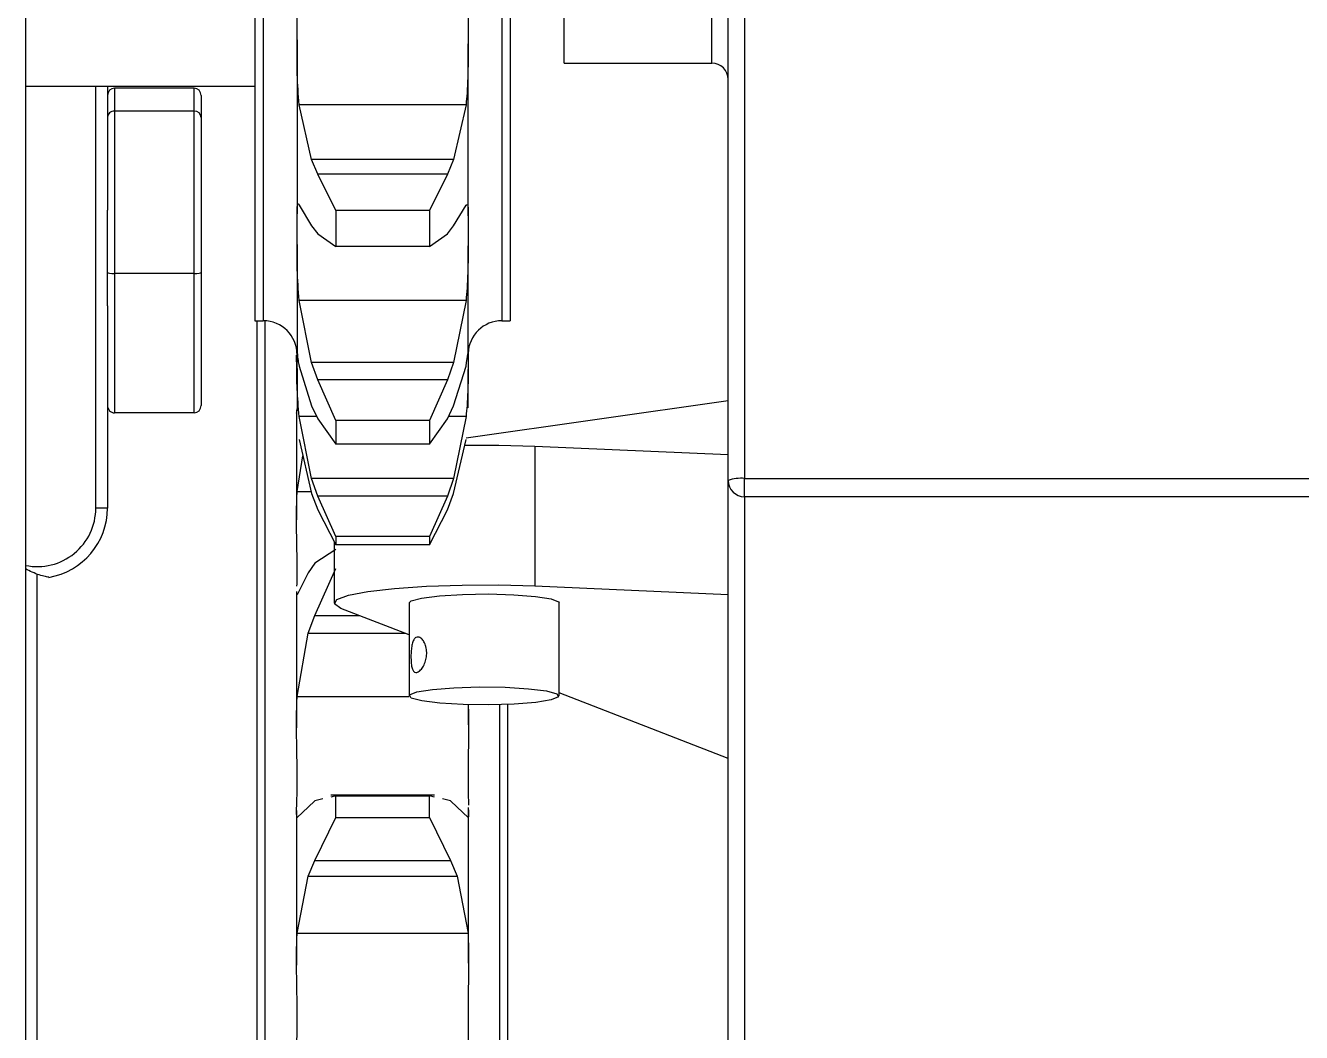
# Model space of a CAD drawing. Header units: millimetres. Extents: x -2889 to 8174, y 2447 to 8478.
# Drawn here: x 1766.86 to 1772.3, y 3482.93 to 3487.23 of the extents above; entities that cross this region are included whole.
import ezdxf

# ---------------------------------------------------------------- set-up
doc = ezdxf.new("R2010")
doc.units = ezdxf.units.MM

msp = doc.modelspace()

# ---------------------------------------------------------------- linework, layer by layer
at = {"color": 7, "linetype": 'Continuous', "lineweight": 25}
for p, q in [((1766.8563, 3527.1631), (1766.8563, 3468.1726)), ((1769.8563, 3485.2904), (1769.8563, 3495.5747)), ((1769.9263, 3495.5832), (1769.9263, 3485.2989)), ((1767.8353, 3491.7726), (1767.8353, 3485.9726)), ((1768.9262, 3491.7726), (1768.9262, 3485.9726)), ((1769.1563, 3487.0726), (1769.1563, 3490.6726)), ((1768.0157, 3487.1815), (1768.0157, 3487.3037)), ((1768.7458, 3487.3037), (1768.7458, 3487.1815)), ((1768.0157, 3487.1728), (1768.0157, 3486.4296)), ((1768.7458, 3486.4201), (1768.7458, 3487.1549)), ((1769.1563, 3487.0726), (1769.7863, 3487.0726)), ((1767.8353, 3486.9726), (1766.8563, 3486.9726)), ((1767.2063, 3486.9726), (1767.2063, 3486.4442)), ((1767.2363, 3486.9661), (1767.2363, 3486.868)), ((1767.5763, 3486.9661), (1767.2363, 3486.9661)), ((1767.5763, 3486.868), (1767.5763, 3486.9661)), ((1767.6063, 3486.9341), (1767.6063, 3486.8406)), ((1767.2363, 3486.868), (1767.2363, 3486.1746)), ((1767.5763, 3486.868), (1767.2363, 3486.868)), ((1767.5763, 3486.1746), (1767.5763, 3486.868)), ((1768.7372, 3486.8954), (1768.0243, 3486.8954)), ((1768.0776, 3486.6608), (1768.0243, 3486.8954)), ((1768.7372, 3486.8954), (1768.6839, 3486.6608)), ((1767.6063, 3486.8406), (1767.6063, 3486.1791)), ((1768.104, 3486.5992), (1768.0776, 3486.6608)), ((1768.6839, 3486.6608), (1768.0776, 3486.6608)), ((1768.6839, 3486.6608), (1768.6575, 3486.5992)), ((1768.1808, 3486.4432), (1768.104, 3486.5992)), ((1768.6575, 3486.5992), (1768.104, 3486.5992)), ((1768.6575, 3486.5992), (1768.5807, 3486.4432)), ((1768.7372, 3486.466), (1768.7419, 3486.4691)), ((1767.2063, 3486.1791), (1767.2063, 3486.4442)), ((1768.0157, 3486.4206), (1768.0159, 3486.4606)), ((1768.0157, 3486.33), (1768.0157, 3486.4206)), ((1768.0243, 3486.466), (1768.0776, 3486.3781)), ((1768.1808, 3486.4432), (1768.1808, 3486.29)), ((1768.5807, 3486.4432), (1768.1808, 3486.4432)), ((1768.5807, 3486.4432), (1768.5807, 3486.29)), ((1768.6839, 3486.3781), (1768.7372, 3486.466)), ((1768.7458, 3486.4206), (1768.7458, 3486.33)), ((1768.0776, 3486.3781), (1768.104, 3486.3438)), ((1768.6575, 3486.3438), (1768.6839, 3486.3781)), ((1768.104, 3486.3438), (1768.1808, 3486.29)), ((1768.5807, 3486.29), (1768.6575, 3486.3438)), ((1768.0157, 3486.2984), (1768.0157, 3485.8339)), ((1768.5807, 3486.29), (1768.1808, 3486.29)), ((1768.7458, 3485.8239), (1768.7458, 3486.293)), ((1767.2063, 3486.0361), (1767.2063, 3486.1791)), ((1767.5763, 3486.1746), (1767.2363, 3486.1746)), ((1767.2363, 3486.1746), (1767.2363, 3485.5792)), ((1767.5763, 3485.5792), (1767.5763, 3486.1746)), ((1767.6063, 3486.1791), (1767.6063, 3485.6112)), ((1767.2063, 3486.0361), (1767.2063, 3485.1726)), ((1768.7372, 3486.0596), (1768.0243, 3486.0596)), ((1768.0776, 3485.7944), (1768.0243, 3486.0596)), ((1768.7372, 3486.0596), (1768.6839, 3485.7944)), ((1767.8353, 3485.9726), (1767.8714, 3485.9726)), ((1767.8458, 3480.668), (1767.8458, 3485.9726)), ((1768.8901, 3485.9726), (1768.9262, 3485.9726)), ((1768.0132, 3485.855), (1768.0132, 3485.8345)), ((1768.0157, 3485.8339), (1768.0157, 3485.8261)), ((1768.0157, 3485.7851), (1768.0157, 3485.8333)), ((1768.7458, 3485.8368), (1768.7458, 3485.8333)), ((1768.7458, 3485.8333), (1768.7458, 3485.7851)), ((1768.0157, 3485.7686), (1768.0157, 3485.6007)), ((1768.0243, 3485.7793), (1768.0776, 3485.6099)), ((1768.104, 3485.721), (1768.0776, 3485.7944)), ((1768.6839, 3485.7944), (1768.0776, 3485.7944)), ((1768.6839, 3485.7944), (1768.6575, 3485.721)), ((1768.6839, 3485.6099), (1768.7372, 3485.7793)), ((1768.7458, 3485.6002), (1768.7458, 3485.7639)), ((1768.1808, 3485.5462), (1768.104, 3485.721)), ((1768.6575, 3485.721), (1768.104, 3485.721)), ((1768.6575, 3485.721), (1768.5807, 3485.5462)), ((1768.0776, 3485.6099), (1768.104, 3485.5543)), ((1768.6575, 3485.5543), (1768.6839, 3485.6099)), ((1769.8563, 3485.6313), (1768.7379, 3485.4716)), ((1767.5763, 3485.5792), (1767.2363, 3485.5792)), ((1768.0132, 3485.5905), (1768.0132, 3485.1217)), ((1768.0776, 3485.2993), (1768.0243, 3485.5631)), ((1768.104, 3485.5543), (1768.1808, 3485.4462)), ((1768.1808, 3485.5462), (1768.1808, 3485.4462)), ((1768.5807, 3485.5462), (1768.1808, 3485.5462)), ((1768.5807, 3485.4462), (1768.6575, 3485.5543)), ((1768.5807, 3485.5462), (1768.5807, 3485.4462)), ((1768.7372, 3485.5631), (1768.6839, 3485.2993)), ((1768.0243, 3485.4657), (1768.0776, 3485.2352)), ((1768.5807, 3485.4462), (1768.1808, 3485.4462)), ((1768.6839, 3485.2352), (1768.7372, 3485.4657)), ((1769.0306, 3485.4355), (1769.0306, 3484.8399)), ((1769.8563, 3485.3998), (1769.0306, 3485.4355)), ((1768.016, 3485.2436), (1768.0407, 3485.395)), ((1768.104, 3485.2229), (1768.0776, 3485.2993)), ((1768.6839, 3485.2993), (1768.0776, 3485.2993)), ((1768.6839, 3485.2993), (1768.6575, 3485.2229)), ((1769.8563, 3482.1705), (1769.8563, 3485.2904)), ((1769.9263, 3485.2209), (1769.9263, 3485.2989)), ((1769.9263, 3485.2989), (1776.7863, 3485.2989)), ((1768.0776, 3485.2352), (1768.104, 3485.165)), ((1768.1808, 3485.0505), (1768.104, 3485.2229)), ((1768.6575, 3485.2229), (1768.104, 3485.2229)), ((1768.6575, 3485.2229), (1768.5807, 3485.0505)), ((1768.6575, 3485.165), (1768.6839, 3485.2352)), ((1776.7863, 3485.2209), (1769.9263, 3485.2209)), ((1769.9263, 3485.2209), (1769.9263, 3482.101)), ((1767.2063, 3485.1726), (1767.1563, 3485.1726)), ((1768.104, 3485.165), (1768.1808, 3485.0158)), ((1768.5807, 3485.0158), (1768.6575, 3485.165)), ((1768.1743, 3485.0285), (1768.1743, 3484.7672)), ((1768.1808, 3485.0505), (1768.1808, 3485.0158)), ((1768.5807, 3485.0505), (1768.1808, 3485.0505)), ((1768.5807, 3485.0158), (1768.1808, 3485.0158)), ((1768.5807, 3485.0505), (1768.5807, 3485.0158)), ((1768.0157, 3484.8596), (1768.0157, 3484.9587)), ((1768.1808, 3484.9961), (1768.0913, 3484.9376)), ((1766.9063, 3481.1226), (1766.9063, 3484.8907)), ((1768.0628, 3484.8967), (1768.016, 3484.8025)), ((1768.0913, 3484.9376), (1768.0628, 3484.8967)), ((1768.0913, 3484.7143), (1768.1808, 3484.9146)), ((1769.0306, 3484.8399), (1769.8563, 3484.8041)), ((1768.0132, 3484.8161), (1768.0132, 3484.2337)), ((1768.016, 3484.8025), (1768.0145, 3484.8015)), ((1768.4943, 3484.6313), (1768.2031, 3484.7443)), ((1768.4943, 3484.7672), (1768.4943, 3484.3702)), ((1769.1343, 3484.3702), (1769.1343, 3484.7672)), ((1768.0628, 3484.6379), (1768.0913, 3484.7143)), ((1768.016, 3484.3683), (1768.0628, 3484.6379)), ((1769.8563, 3484.1026), (1769.1343, 3484.3829)), ((1768.7483, 3484.2473), (1768.7483, 3484.3324)), ((1768.9157, 3480.668), (1768.9157, 3484.3335)), ((1768.0157, 3483.9583), (1768.0157, 3484.0744)), ((1768.7458, 3484.0744), (1768.7458, 3483.9583)), ((1768.0913, 3483.922), (1768.0628, 3483.8958)), ((1768.1255, 3483.9302), (1768.0913, 3483.922)), ((1768.602, 3483.9459), (1768.1595, 3483.9459)), ((1768.1808, 3483.9436), (1768.1595, 3483.9384)), ((1768.1808, 3483.8506), (1768.1808, 3483.9436)), ((1768.1808, 3483.9436), (1768.5807, 3483.9436)), ((1768.5807, 3483.8506), (1768.5807, 3483.9436)), ((1768.602, 3483.9384), (1768.5807, 3483.9436)), ((1768.6702, 3483.922), (1768.636, 3483.9302)), ((1768.6988, 3483.8958), (1768.6702, 3483.922)), ((1768.7458, 3483.9583), (1768.7473, 3483.9039)), ((1768.0132, 3483.8809), (1768.0132, 3483.2208)), ((1768.0628, 3483.8958), (1768.016, 3483.8518)), ((1768.7456, 3483.8518), (1768.6988, 3483.8958)), ((1768.7483, 3483.2288), (1768.7483, 3483.8936)), ((1768.0913, 3483.6672), (1768.1808, 3483.8506)), ((1768.1808, 3483.8506), (1768.5807, 3483.8506)), ((1768.5807, 3483.8506), (1768.6702, 3483.6672)), ((1768.0628, 3483.6005), (1768.0913, 3483.6672)), ((1768.0913, 3483.6672), (1768.6702, 3483.6672)), ((1768.6702, 3483.6672), (1768.6988, 3483.6005)), ((1768.016, 3483.3564), (1768.0628, 3483.6005)), ((1768.0628, 3483.6005), (1768.6988, 3483.6005)), ((1768.6988, 3483.6005), (1768.7456, 3483.3564)), ((1768.016, 3483.3564), (1768.7456, 3483.3564)), ((1768.0157, 3482.9329), (1768.0157, 3483.0624)), ((1768.7458, 3483.0624), (1768.7458, 3482.9329))]:
    msp.add_line(p, q, dxfattribs=at)
at = {"color": 8, "linetype": 'Continuous', "lineweight": 25}
for p, q in [((1767.8714, 3491.7726), (1767.8714, 3485.9726)), ((1768.8901, 3491.7726), (1768.8901, 3485.9726)), ((1769.7863, 3487.0726), (1769.7863, 3490.6726)), ((1767.1563, 3485.1726), (1767.1563, 3486.9726)), ((1767.8798, 3480.668), (1767.8798, 3485.9724)), ((1768.0999, 3485.5631), (1768.0243, 3485.5631)), ((1768.7372, 3485.5631), (1768.6617, 3485.5631)), ((1768.016, 3485.2436), (1768.0757, 3485.2436)), ((1768.0913, 3484.7143), (1768.2804, 3484.7143)), ((1768.0628, 3484.6379), (1768.4774, 3484.6379)), ((1768.016, 3484.3683), (1768.4947, 3484.3683)), ((1768.8817, 3480.668), (1768.8817, 3484.3324))]:
    msp.add_line(p, q, dxfattribs=at)
at = {"color": 7, "linetype": 'Continuous', "lineweight": 25, "flags": 128}
for points in [[(1769.0306, 3485.4355), (1768.8772, 3485.4397), (1768.7292, 3485.4394)], [(1768.2031, 3484.7443), (1768.1753, 3484.763), (1768.186, 3484.7819), (1768.2346, 3484.8), (1768.3182, 3484.816), (1768.4318, 3484.8292), (1768.5685, 3484.8385), (1768.72, 3484.8436), (1768.8772, 3484.8441), (1769.0306, 3484.8399)], [(1768.4943, 3484.7672), (1768.5029, 3484.7761), (1768.5469, 3484.7885), (1768.6232, 3484.7982), (1768.7225, 3484.8042), (1768.8329, 3484.8058), (1768.941, 3484.8027), (1769.0339, 3484.7953), (1769.1002, 3484.7846), (1769.1321, 3484.7717), (1769.1343, 3484.7672)], [(1769.1012, 3484.3531), (1769.0354, 3484.3423), (1768.943, 3484.3348), (1768.835, 3484.3316), (1768.7246, 3484.3331), (1768.6249, 3484.339), (1768.5481, 3484.3487), (1768.5034, 3484.361), (1768.4962, 3484.3744), (1768.5274, 3484.3873), (1768.5932, 3484.3981), (1768.6856, 3484.4055), (1768.7936, 3484.4087), (1768.904, 3484.4072), (1769.0037, 3484.4013), (1769.0805, 3484.3916), (1769.1252, 3484.3793), (1769.1324, 3484.3659), (1769.1012, 3484.3531)]]:
    msp.add_lwpolyline(points, dxfattribs=at)
at = {"color": 7, "linetype": 'Continuous', "lineweight": 25}
for centre, radius, start, end in [((1769.7863, 3487.0026), 0.07, 0, 90), ((1767.8714, 3485.8283), 0.1443, 0, 90), ((1768.8901, 3485.8283), 0.1443, 90, 178.2749), ((1769.909, 3485.1475), 0.1524, 83.5011, 110.2574), ((1769.926, 3485.2907), 0.0697, 180.2108, 270.2093), ((1766.9063, 3485.1726), 0.3, 279.5941, 0)]:
    msp.add_arc(centre, radius, start, end, dxfattribs=at)
at = {"color": 8, "linetype": 'Continuous', "lineweight": 25}
msp.add_arc((1766.9063, 3485.1726), 0.25, 258.463, 0, dxfattribs=at)
at = {"color": 7, "linetype": 'Continuous', "lineweight": 25}
for centre, major_axis, ratio, start_param, end_param in [((1767.2363, 3486.9341), (0, 0.032), 0.937338, 0, 1.570796), ((1767.5763, 3486.9341), (0, 0.032), 0.937338, 4.712389, 6.283185), ((1767.2363, 3486.8406), (0.03, 0), 0.916012, 1.570796, 3.141593), ((1767.5763, 3486.8406), (0.03, 0), 0.916012, 0, 1.570796), ((1767.2363, 3486.1791), (0.03, 0), 0.150839, 3.141593, 4.712389), ((1767.5763, 3486.1791), (0.03, 0), 0.150839, 4.712389, 6.283185), ((1767.2363, 3485.6112), (0, 0.032), 0.937338, 1.570796, 3.141593), ((1767.5763, 3485.6112), (0, 0.032), 0.937338, 3.141593, 4.712389)]:
    msp.add_ellipse(centre, major_axis=major_axis, ratio=ratio, start_param=start_param, end_param=end_param, dxfattribs=at)
for points, knots in [([(1768.0243, 3486.8954), (1768.0212, 3486.9384), (1768.015, 3487.0243), (1768.0156, 3487.1239), (1768.0157, 3487.1737), (1768.0157, 3487.1815)], [0, 0, 0, 0, 0.457648, 0.915095, 1, 1, 1, 1]), ([(1768.7458, 3487.1815), (1768.7458, 3487.1478), (1768.746, 3487.0704), (1768.7441, 3486.9703), (1768.7387, 3486.9117), (1768.7372, 3486.8954)], [0, 0, 0, 0, 0.358715, 0.822337, 1, 1, 1, 1]), ([(1768.0192, 3486.4704), (1768.0194, 3486.4717), (1768.02, 3486.4754), (1768.0226, 3486.4697), (1768.0243, 3486.466)], [0, 0, 0, 0, 0.3673489, 1, 1, 1, 1]), ([(1768.7448, 3486.471), (1768.7453, 3486.4615), (1768.7459, 3486.4502), (1768.7458, 3486.4246), (1768.7458, 3486.4206)], [0, 0, 0, 0, 0.843456, 1, 1, 1, 1]), ([(1768.0243, 3486.0596), (1768.0212, 3486.1043), (1768.015, 3486.1935), (1768.0156, 3486.2825), (1768.0157, 3486.3235), (1768.0157, 3486.33)], [0, 0, 0, 0, 0.457653, 0.9151, 1, 1, 1, 1]), ([(1768.7458, 3486.33), (1768.7458, 3486.3014), (1768.746, 3486.2361), (1768.7441, 3486.1389), (1768.7387, 3486.0768), (1768.7372, 3486.0596)], [0, 0, 0, 0, 0.358714, 0.822336, 1, 1, 1, 1]), ([(1768.0157, 3485.6885), (1768.0152, 3485.7108), (1768.0141, 3485.7508), (1768.0139, 3485.8032), (1768.0139, 3485.8263)], [0, 0, 0, 0, 0.557896, 1, 1, 1, 1]), ([(1768.0158, 3485.8363), (1768.0158, 3485.8371), (1768.0158, 3485.841), (1768.0174, 3485.8178), (1768.0228, 3485.7877), (1768.0243, 3485.7793)], [0, 0, 0, 0, 0.157686, 0.766641, 1, 1, 1, 1]), ([(1768.7372, 3485.7793), (1768.7404, 3485.8004), (1768.7457, 3485.8354), (1768.7456, 3485.8347), (1768.7455, 3485.8344)], [0, 0, 0, 0, 0.600878, 1, 1, 1, 1]), ([(1768.0243, 3485.5631), (1768.0212, 3485.604), (1768.015, 3485.6858), (1768.0156, 3485.7535), (1768.0157, 3485.7808), (1768.0157, 3485.7851)], [0, 0, 0, 0, 0.4576493, 0.9150963, 1, 1, 1, 1]), ([(1768.7458, 3485.7851), (1768.7458, 3485.7652), (1768.746, 3485.7197), (1768.7441, 3485.6373), (1768.7387, 3485.5792), (1768.7372, 3485.5631)], [0, 0, 0, 0, 0.3587029, 0.8223252, 1, 1, 1, 1]), ([(1768.016, 3485.6033), (1768.0143, 3485.5877), (1768.0126, 3485.5718), (1768.0133, 3485.5786), (1768.0133, 3485.5788)], [0, 0, 0, 0, 0.979522, 1, 1, 1, 1]), ([(1768.0157, 3484.9587), (1768.0153, 3484.9847), (1768.0141, 3485.0488), (1768.0122, 3485.1496), (1768.015, 3485.2191), (1768.016, 3485.2436)], [0, 0, 0, 0, 0.306858, 0.7558707, 1, 1, 1, 1]), ([(1766.9563, 3484.8768), (1766.956, 3484.8769), (1766.9555, 3484.877), (1766.9502, 3484.8779), (1766.937, 3484.8805), (1766.904, 3484.889), (1766.8756, 3484.9032), (1766.8563, 3484.9128)], [0, 0, 0, 0, 0.051261, 0.115339, 0.226281, 0.472886, 1, 1, 1, 1]), ([(1768.0151, 3484.8387), (1768.0151, 3484.84), (1768.0154, 3484.8445), (1768.0156, 3484.8533), (1768.0157, 3484.8596)], [0, 0, 0, 0, 0.294106, 1, 1, 1, 1]), ([(1768.5274, 3484.4707), (1768.5238, 3484.4705), (1768.5168, 3484.4703), (1768.5093, 3484.4803), (1768.5045, 3484.497), (1768.5021, 3484.5196), (1768.5017, 3484.545), (1768.5032, 3484.5702), (1768.5069, 3484.5929), (1768.5133, 3484.6107), (1768.5226, 3484.6212), (1768.5342, 3484.6231), (1768.5466, 3484.6165), (1768.5582, 3484.6022), (1768.5667, 3484.5815), (1768.5702, 3484.5567), (1768.5679, 3484.5312), (1768.5606, 3484.5074), (1768.5496, 3484.4878), (1768.5377, 3484.4748), (1768.5306, 3484.4719), (1768.5274, 3484.4707)], [0, 0, 0, 0, 0.052674, 0.105315, 0.158841, 0.213062, 0.266288, 0.318369, 0.370942, 0.424859, 0.478915, 0.531713, 0.583827, 0.636801, 0.690931, 0.744724, 0.797129, 0.849294, 0.9027, 0.956929, 1, 1, 1, 1]), ([(1768.0157, 3484.0744), (1768.0153, 3484.1029), (1768.0141, 3484.1731), (1768.0122, 3484.2766), (1768.015, 3484.3444), (1768.016, 3484.3683)], [0, 0, 0, 0, 0.306858, 0.75587, 1, 1, 1, 1]), ([(1768.7463, 3484.3331), (1768.7472, 3484.3006), (1768.7494, 3484.2238), (1768.7466, 3484.1346), (1768.7459, 3484.0843), (1768.7458, 3484.0744)], [0, 0, 0, 0, 0.371486, 0.876033, 1, 1, 1, 1]), ([(1768.016, 3483.8518), (1768.0146, 3483.8559), (1768.012, 3483.8642), (1768.0149, 3483.9146), (1768.0156, 3483.9511), (1768.0157, 3483.9583)], [0, 0, 0, 0, 0.445399, 0.890616, 1, 1, 1, 1]), ([(1768.7476, 3483.8836), (1768.748, 3483.8735), (1768.7487, 3483.8535), (1768.7466, 3483.8524), (1768.7456, 3483.8518)], [0, 0, 0, 0, 0.5060693, 1, 1, 1, 1]), ([(1768.0157, 3483.0624), (1768.0153, 3483.0925), (1768.0141, 3483.1667), (1768.0122, 3483.2698), (1768.015, 3483.3338), (1768.016, 3483.3564)], [0, 0, 0, 0, 0.306855, 0.755868, 1, 1, 1, 1]), ([(1768.7456, 3483.3564), (1768.7469, 3483.3143), (1768.7495, 3483.2301), (1768.7466, 3483.1266), (1768.7459, 3483.0729), (1768.7458, 3483.0624)], [0, 0, 0, 0, 0.445386, 0.890603, 1, 1, 1, 1]), ([(1768.016, 3482.7802), (1768.0146, 3482.7921), (1768.012, 3482.8158), (1768.0149, 3482.8811), (1768.0156, 3482.9244), (1768.0157, 3482.9329)], [0, 0, 0, 0, 0.445397, 0.890613, 1, 1, 1, 1]), ([(1768.7458, 3482.9329), (1768.7463, 3482.9097), (1768.7474, 3482.8526), (1768.7494, 3482.8013), (1768.7465, 3482.7857), (1768.7456, 3482.7802)], [0, 0, 0, 0, 0.306845, 0.755857, 1, 1, 1, 1])]:
    msp.add_open_spline(points, degree=3, knots=knots, dxfattribs=at)

doc.saveas('drawing.dxf')
